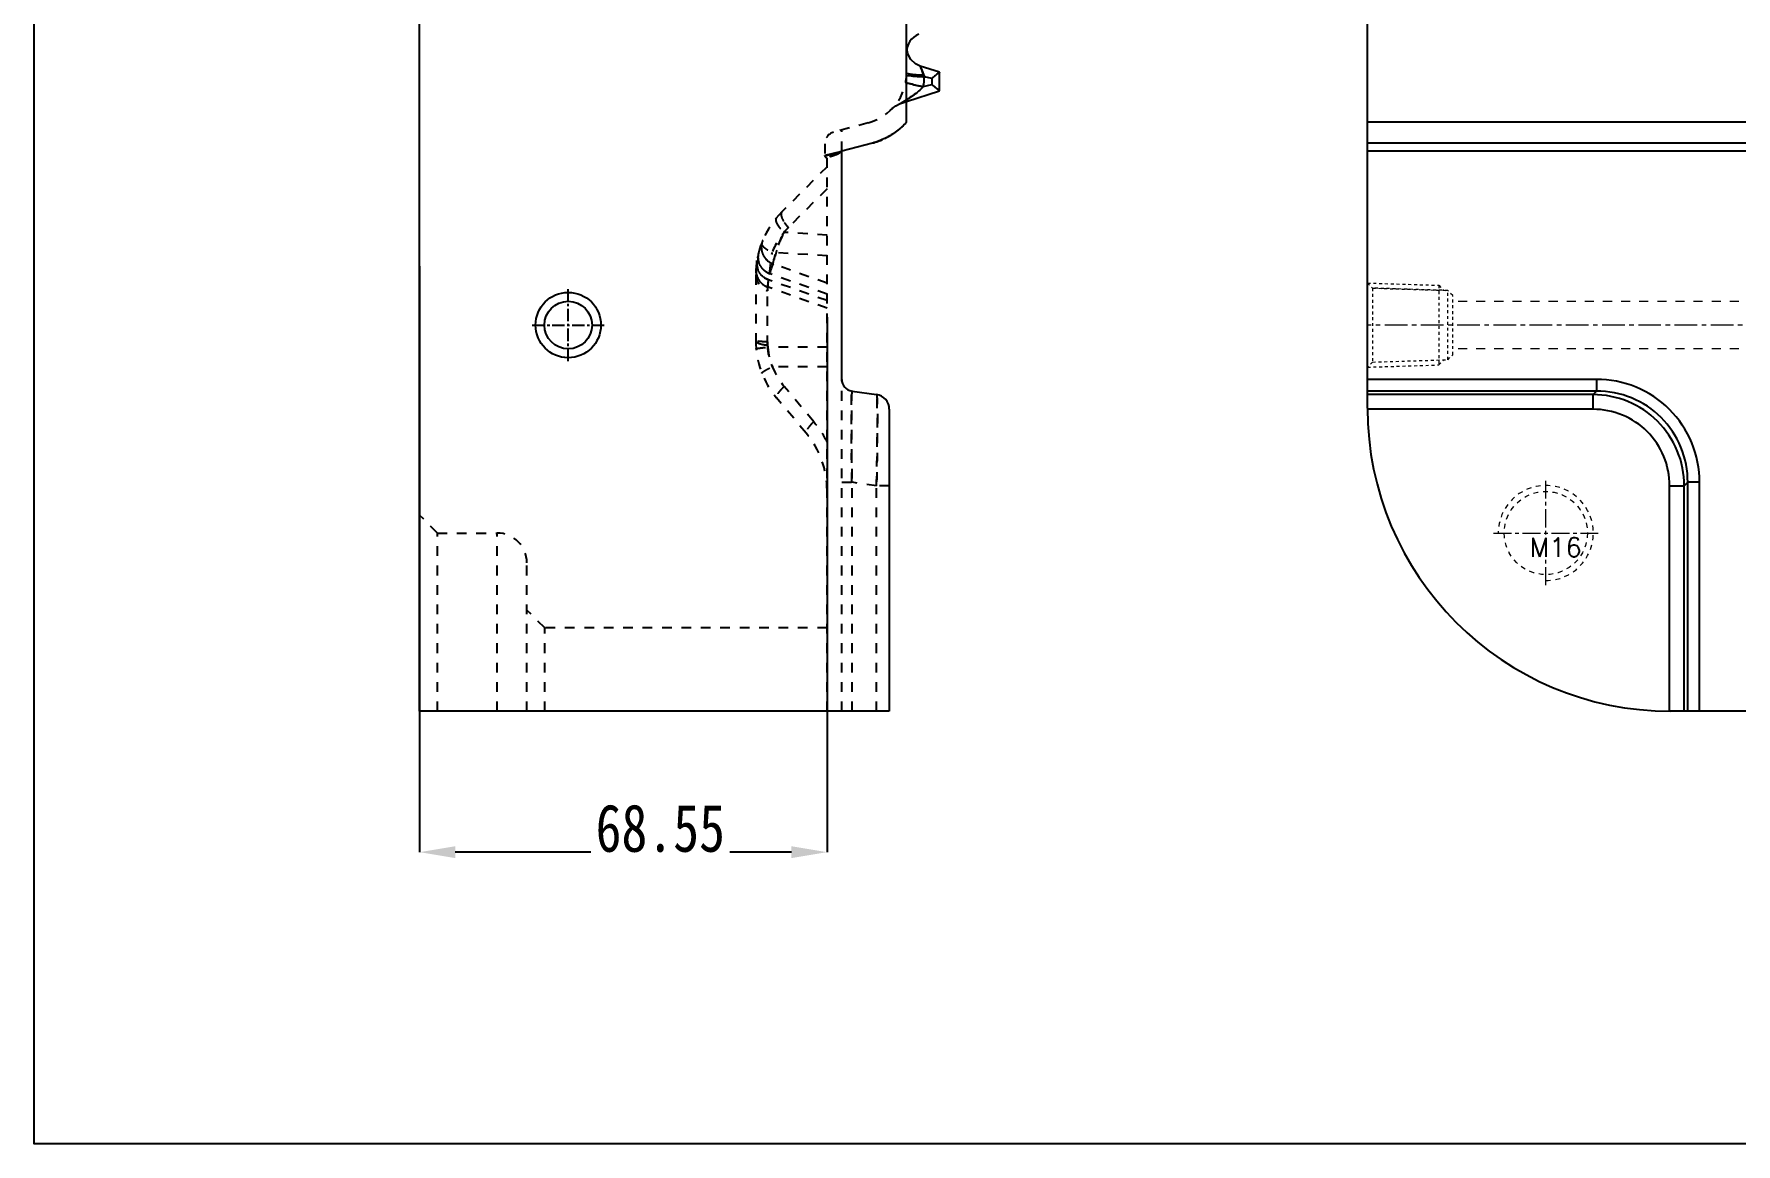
# Model space of a CAD drawing. Header units: millimetres. Extents: x 4797 to 6967, y -10922 to -3169.
# Drawn here: x 5246.5 to 5532.9, y -6716.4 to -6529.6 of the extents above; entities that cross this region are included whole.
import ezdxf

# ---------------------------------------------------------------- set-up
doc = ezdxf.new("R2010")
doc.units = ezdxf.units.MM
doc.header["$LTSCALE"] = 16.335
doc.header["$PDMODE"] = 3
doc.header["$PDSIZE"] = 0.3125
doc.linetypes.add('CENTER', pattern=[0.6, 0.375, -0.075, 0.075, -0.075])
doc.linetypes.add('HIDDEN', pattern=[0.2, 0.1, -0.1])
doc.layers.get('0').update_dxf_attribs({"linetype": 'CONTINUOUS'})
doc.layers.get('Defpoints').update_dxf_attribs({"linetype": 'CONTINUOUS'})
doc.layers.add('cool', color=153, linetype='HIDDEN', lineweight=9)
doc.layers.add('screw', color=33, linetype='CONTINUOUS', lineweight=13)
doc.layers.add('DEFAULT_2', color=8, linetype='HIDDEN')
doc.styles.get("Standard").update_dxf_attribs({"font": 'txt', "width": 0.8})
doc.styles.add('TXT', font='txt.shx', dxfattribs={"bigfont": 'gbcbig.shx'})
doc.dimstyles.new('ISO-25', dxfattribs={"dimtxt": 8, "dimasz": 6, "dimexe": 0, "dimexo": 0, "dimgap": 0, "dimtad": 1, "dimdsep": 46, "dimtxsty": 'Standard', "dimcen": 0, "dimclrd": 4, "dimclre": 4, "dimclrt": 6, "dimazin": 0, "dimtfac": 1, "dimtofl": 0, "dimtmove": 0, "dimatfit": 3, "dimfxl": 0, "dimarcsym": 0})

# ---------------------------------------------------------------- blocks, each defined once
blk = doc.blocks.new('*D65')
at = {"color": 4, "lineweight": -2, "transparency": 16777216}
for p, q in [((5311.39, -6568.67), (5311.39, -6667.31)), ((5379.94, -6577.26), (5379.94, -6667.31)), ((5373.94, -6667.31), (5317.39, -6667.31))]:
    blk.add_line(p, q, dxfattribs=at)
at = {"color": 4, "transparency": 16777216}
for points in [[(5317.39, -6666.31), (5317.39, -6668.31), (5311.39, -6667.31)], [(5373.94, -6666.31), (5373.94, -6668.31), (5379.94, -6667.31)]]:
    blk.add_solid(points, dxfattribs=at)
at = {"layer": 'Defpoints', "color": 0, "transparency": 16777216}
for p in [(5311.39, -6568.67), (5379.94, -6577.26), (5311.39, -6667.31)]:
    blk.add_point(p, dxfattribs=at)
at = {"color": 6, "transparency": 16777216, "insert": (5351.88, -6663.31), "char_height": 8, "attachment_point": 5, "bg_fill": 3, "box_fill_scale": 1.1, "bg_fill_color": 256, "bg_fill_true_color": 13158600, "bg_fill_transparency": 0}
blk.add_mtext('68.55', dxfattribs=at)
blk = doc.blocks.new('cool_jt_f12')
at = {"layer": 'cool', "ltscale": 0.3}
for p, q in [((0, 7.0785), (0.856, 6.2225)), ((0, 7.0785), (12, 6.7035)), ((0.856, 6.2225), (0.856, -6.2225)), ((13.5, 5.827375), (0.856, 6.2225)), ((0.856, 6.2225), (13.5, 5.827375)), ((12, 6.7035), (12.856, 5.8475)), ((12, 6.7035), (12, -6.7035)), ((14.327375, 5), (13.5, 5.827375)), ((13.5, -5.827375), (13.5, 5.827375)), ((14.327375, -5), (14.327375, 5)), ((13.5, -5.827375), (14.327375, -5)), ((0.856, -6.2225), (0, -7.0785)), ((0, -7.0785), (12, -6.7035)), ((0.856, -6.2225), (13.5, -5.827375)), ((12, -6.7035), (12.856, -5.8475))]:
    blk.add_line(p, q, dxfattribs=at)
blk = doc.blocks.new('147')
at = {"layer": 'cool', "ltscale": 0.932966}
for p, q in [((229.57, -3849.57), (-211.77, -3849.57)), ((229.57, -3857.57), (-211.77, -3857.57))]:
    blk.add_line(p, q, dxfattribs=at)
at = {"layer": 'cool', "color": 1, "linetype": 'CENTER', "ltscale": 0.621977}
blk.add_line((243.9, -3853.57), (-226.1, -3853.57), dxfattribs=at)
at = {"layer": 'cool', "ltscale": 0.932966}
blk.add_blockref('cool_jt_f12', (-226.1, -3853.57), dxfattribs=at)
blk = doc.blocks.new('screw_m16_g')
at = {"layer": 'screw', "color": 1, "linetype": 'CENTER', "ltscale": 0.497582}
for p, q in [((0, -8.8), (0, 8.8)), ((-8.8, 0), (8.8, 0))]:
    blk.add_line(p, q, dxfattribs=at)
at = {"layer": 'screw', "color": 33, "linetype": 'HIDDEN', "ltscale": 0.497582}
blk.add_circle((0, 0), 7, dxfattribs=at)
at = {"layer": 'screw', "color": 92, "linetype": 'HIDDEN', "ltscale": 0.497582}
blk.add_arc((0, 0), 8, 270, 180, dxfattribs=at)
at = {"layer": 'screw', "color": 6, "style": 'TXT'}
blk.add_text('M16', height=3.2, dxfattribs=at).set_placement((-2.72, -4))

msp = doc.modelspace()

# ---------------------------------------------------------------- linework, layer by layer
at = {"color": 7, "linetype": 'Continuous'}
for p, q in [((5311.392, -6643.588), (5311.392, -6263.588)), ((5393.327, -6544.42), (5393.327, -6263.588)), ((5470.871, -6592.588), (5470.871, -6314.588)), ((5394.842, -6534.609), (5394.032, -6533.868)), ((5395.62, -6534.979), (5394.842, -6534.609)), ((5398.854, -6536.03), (5395.62, -6534.979)), ((5397.544, -6537.073), (5396.335, -6536.789)), ((5397.544, -6537.073), (5397.544, -6538.113)), ((5398.854, -6539.156), (5398.854, -6536.03)), ((5393.327, -6540.952), (5398.854, -6539.156)), ((5396.126, -6538.447), (5397.544, -6538.113)), ((5538.539, -6544.42), (5470.871, -6544.42)), ((5387.594, -6547.942), (5382.416, -6549.33)), ((5538.839, -6547.942), (5470.871, -6547.942)), ((5382.416, -6587.725), (5382.416, -6549.33)), ((5539.111, -6549.33), (5470.871, -6549.33)), ((5509.405, -6587.725), (5470.871, -6587.725)), ((5509.405, -6587.725), (5509.405, -6589.706)), ((5384.137, -6589.706), (5388.263, -6590.286)), ((5509.405, -6589.706), (5470.871, -6589.706)), ((5508.825, -6590.286), (5470.871, -6590.286)), ((5508.825, -6590.286), (5509.405, -6589.706)), ((5508.825, -6592.761), (5508.825, -6590.286)), ((5390.416, -6592.761), (5390.415, -6643.588)), ((5508.825, -6592.761), (5470.872, -6592.761)), ((5521.698, -6643.588), (5521.698, -6605.635)), ((5521.698, -6605.635), (5524.174, -6605.635)), ((5524.174, -6605.635), (5524.754, -6605.055)), ((5524.174, -6643.588), (5524.174, -6605.635)), ((5524.754, -6643.588), (5524.754, -6605.055)), ((5526.734, -6605.055), (5524.754, -6605.055)), ((5526.734, -6643.588), (5526.734, -6605.055)), ((5390.409, -6643.588), (5311.392, -6643.588)), ((5671.536, -6643.588), (5521.871, -6643.588))]:
    msp.add_line(p, q, dxfattribs=at)
msp.add_lwpolyline([(5394.032, -6533.868), (5393.508, -6532.904), (5393.461, -6532.628)], dxfattribs=at)
for radius in [5.5, 4]:
    msp.add_circle((5336.392, -6578.588), radius, dxfattribs=at)
for centre, radius, start, end in [((5396.643, -6532.652), 3.317, 112.81477, 179.99989), ((5410.349, -6273.879), 263.28, 266.45793, 266.5742), ((5428.642, -5965.482), 572.22, 266.59112, 266.76348), ((5384.285, -6536.111), 12.069, 348.84335, 356.78376), ((5428.536, -6375.314), 166.321, 258.16861, 258.76335), ((5348.852, -6471.004), 82.644, 302.55781, 302.82097), ((5384.416, -6587.725), 2, 179.99989, 261.99989), ((5387.916, -6592.761), 2.5, 359.99989, 81.99989), ((5521.871, -6592.588), 51, 180, 270)]:
    msp.add_arc(centre, radius, start, end, dxfattribs=at)
for points, knots in [([(5394.084, -6536.656), (5393.896, -6536.645), (5393.641, -6536.62), (5393.382, -6536.616), (5393.315, -6536.603)], [0, 0, 0, 0, 0.7337039, 1, 1, 1, 1]), ([(5394.627, -6536.464), (5394.368, -6536.437), (5393.963, -6536.379), (5393.551, -6536.29), (5393.418, -6536.215)], [0, 0, 0, 0, 0.6305015, 1, 1, 1, 1]), ([(5396.252, -6536.552), (5396.114, -6536.55), (5395.572, -6536.536), (5395.03, -6536.505), (5394.627, -6536.464)], [0, 0, 0, 0, 0.2542724, 1, 1, 1, 1]), ([(5396.252, -6536.552), (5396.173, -6536.365), (5396.064, -6536.087), (5395.918, -6535.732), (5395.818, -6535.497), (5395.739, -6535.296), (5395.684, -6535.15), (5395.654, -6535.065), (5395.632, -6535.016), (5395.631, -6535), (5395.617, -6534.977), (5395.62, -6534.979)], [0, 0, 0, 0, 0.3592587, 0.5270467, 0.6796508, 0.8103455, 0.9119907, 0.9496095, 0.9773214, 0.9943673, 1, 1, 1, 1]), ([(5398.854, -6536.03), (5398.853, -6536.033), (5398.839, -6536.039), (5398.82, -6536.061), (5398.78, -6536.09), (5398.705, -6536.151), (5398.583, -6536.246), (5398.413, -6536.381), (5398.218, -6536.539), (5397.928, -6536.775), (5397.698, -6536.95), (5397.544, -6537.073)], [0, 0, 0, 0, 0.0061482, 0.0243289, 0.0536537, 0.0930807, 0.1978661, 0.3302615, 0.4823607, 0.6476427, 1, 1, 1, 1]), ([(5394.435, -6538.102), (5394.31, -6538.075), (5393.934, -6537.995), (5393.558, -6537.914), (5393.309, -6537.851)], [0, 0, 0, 0, 0.3318564, 1, 1, 1, 1]), ([(5396.126, -6538.447), (5395.944, -6538.646), (5395.462, -6539.116), (5394.64, -6539.798), (5393.978, -6540.243), (5393.646, -6540.456)], [0, 0, 0, 0, 0.2535439, 0.630382, 1, 1, 1, 1]), ([(5398.854, -6539.156), (5398.861, -6539.168), (5398.781, -6539.086), (5398.73, -6539.061), (5398.577, -6538.934), (5398.414, -6538.807), (5398.217, -6538.646), (5397.926, -6538.413), (5397.698, -6538.236), (5397.544, -6538.113)], [0, 0, 0, 0, 0.0244525, 0.0933218, 0.1983251, 0.330655, 0.4826564, 0.6481449, 1, 1, 1, 1]), ([(5393.327, -6544.42), (5392.816, -6544.982), (5391.699, -6546), (5389.763, -6547.209), (5388.336, -6547.744), (5387.594, -6547.942)], [0, 0, 0, 0, 0.3344149, 0.6615054, 1, 1, 1, 1]), ([(5526.734, -6605.055), (5526.734, -6602.799), (5525.848, -6598.237), (5522, -6592.459), (5516.223, -6588.611), (5511.661, -6587.725), (5509.405, -6587.725)], [0, 0, 0, 0, 0.250027, 0.5000014, 0.749976, 1, 1, 1, 1]), ([(5524.174, -6605.635), (5524.168, -6603.638), (5523.369, -6599.604), (5519.957, -6594.499), (5514.852, -6591.089), (5510.82, -6590.292), (5508.825, -6590.286)], [0, 0, 0, 0, 0.2500793, 0.5001245, 0.7500506, 1, 1, 1, 1]), ([(5524.754, -6605.055), (5524.758, -6603.055), (5523.984, -6599.009), (5520.579, -6593.882), (5515.452, -6590.476), (5511.405, -6589.701), (5509.405, -6589.706)], [0, 0, 0, 0, 0.2499897, 0.4999306, 0.7498971, 1, 1, 1, 1]), ([(5521.698, -6605.635), (5521.698, -6603.958), (5521.04, -6600.568), (5518.18, -6596.277), (5513.888, -6593.419), (5510.5, -6592.761), (5508.825, -6592.761)], [0, 0, 0, 0, 0.2501019, 0.5001254, 0.7500287, 1, 1, 1, 1])]:
    msp.add_open_spline(points, degree=3, knots=knots, dxfattribs=at)
msp.add_open_spline([(5396.335, -6536.789), (5396.309, -6536.709), (5396.277, -6536.632), (5396.252, -6536.552)], degree=3, dxfattribs=at)
at = {"layer": 'DEFAULT_2', "color": 8, "linetype": 'HIDDEN'}
for p, q in [((5393.461, -6532.628), (5393.327, -6531.824)), ((5390.902, -6542.156), (5391.51, -6541.656)), ((5392.302, -6541.285), (5393.327, -6540.952)), ((5386.846, -6544.558), (5381.048, -6546.112)), ((5382.416, -6549.33), (5382.416, -6545.745)), ((5379.558, -6548.053), (5379.558, -6550.072)), ((5379.938, -6643.588), (5379.938, -6550.363)), ((5379.938, -6551.944), (5372.331, -6559.551)), ((5379.938, -6555.65), (5373.427, -6562.162)), ((5379.938, -6563.434), (5372.684, -6562.976)), ((5379.938, -6566.934), (5370.707, -6566.351)), ((5379.938, -6571.546), (5370.848, -6568.288)), ((5367.938, -6570.157), (5367.938, -6581.207)), ((5379.938, -6574.473), (5370.072, -6570.961)), ((5379.938, -6573.37), (5370.288, -6569.935)), ((5369.912, -6581.959), (5369.912, -6572.523)), ((5379.938, -6575.752), (5369.936, -6572.167)), ((5379.938, -6582.299), (5369.962, -6582.299)), ((5379.938, -6585.6), (5370.745, -6585.6)), ((5377.701, -6594.857), (5372.719, -6588.92)), ((5382.415, -6643.588), (5382.416, -6587.725)), ((5376.429, -6596.785), (5371.447, -6590.848)), ((5470.871, -6592.588), (5470.871, -6592.588)), ((5382.416, -6605.055), (5384.137, -6605.055)), ((5388.263, -6605.635), (5384.137, -6605.055)), ((5384.137, -6643.588), (5384.137, -6605.055)), ((5390.416, -6605.635), (5388.263, -6605.635)), ((5388.263, -6643.588), (5388.263, -6605.635)), ((5314.392, -6613.588), (5311.392, -6610.588)), ((5314.392, -6613.588), (5324.438, -6613.588)), ((5314.392, -6643.588), (5314.392, -6613.588)), ((5324.438, -6643.588), (5324.438, -6613.588)), ((5329.438, -6643.588), (5329.438, -6618.588)), ((5332.437, -6629.558), (5329.438, -6626.558)), ((5379.938, -6629.558), (5332.437, -6629.558)), ((5332.438, -6643.588), (5332.437, -6629.558)), ((5521.871, -6643.588), (5521.871, -6643.588))]:
    msp.add_line(p, q, dxfattribs=at)
msp.add_lwpolyline([(5391.51, -6541.656), (5392.217, -6541.314), (5392.302, -6541.286)], dxfattribs=at)
for centre, radius, start, end in [((5384.583, -6536.112), 8.743, 284.99989, 359.99427), ((5428.532, -5967.485), 570.214, 266.59017, 266.76313), ((5428.456, -6375.719), 165.908, 258.16675, 258.76301), ((5384.362, -6536.348), 12.055, 299.62017, 307.09891), ((5384.167, -6536.074), 12.392, 307.05653, 317.66557), ((5381.568, -6548.053), 2.01, 104.99989, 179.99989), ((5384.594, -6536.691), 11.645, 284.93401, 285.32014), ((5384.609, -6536.736), 11.597, 285.30711, 295.97824), ((5384.678, -6536.891), 11.427, 296.00833, 299.59144), ((5379.86, -6550.072), 0.301, 179.99988, 284.99989), ((5374.68, -6530.745), 20.31, 286.76043, 287.86966), ((5383.029, -6549.223), 1.228, 194.09041, 199.31535), ((5382.938, -6570.157), 15, 134.99989, 179.99989), ((5381.913, -6570.647), 12.001, 135.00068, 159.02181), ((5371.745, -6565.457), 2.86, 157.2243, 159.17404), ((5371.305, -6567.114), 2.995, 208.28929, 229.15734), ((5371.858, -6565.474), 2.98, 203.84691, 208.99596), ((5371.899, -6565.448), 3.028, 209.05047, 249.68056), ((5381.912, -6572.934), 12, 157.2223, 176.33882), ((5377.585, -6572.52), 7.673, 168.27425, 180.01964), ((5378.09, -6572.8), 8.178, 175.56472, 180.00798), ((5382.938, -6581.207), 15, 179.99989, 219.99989), ((5377.713, -6581.419), 7.801, 180.00523, 186.47623), ((5381.911, -6581.207), 11.999, 185.21874, 220.00174), ((5364.938, -6606.427), 15, 359.99989, 39.99989), ((5363.871, -6606.454), 18.048, 27.10171, 39.98248), ((5363.906, -6606.431), 18.007, 27.08682, 39.99736), ((5324.438, -6618.588), 5, 359.99989, 89.99989)]:
    msp.add_arc(centre, radius, start, end, dxfattribs=at)
for points, knots in [([(5394.617, -6536.689), (5394.429, -6536.677), (5394.164, -6536.661), (5393.836, -6536.641), (5393.65, -6536.628), (5393.504, -6536.62), (5393.414, -6536.611), (5393.358, -6536.609), (5393.338, -6536.603), (5393.313, -6536.609), (5393.313, -6536.603)], [0, 0, 0, 0, 0.4326223, 0.6088401, 0.7534779, 0.8637805, 0.9405234, 0.9668288, 0.9853679, 1, 1, 1, 1]), ([(5393.418, -6536.215), (5393.413, -6536.213), (5393.371, -6536.187), (5393.327, -6536.153), (5393.327, -6536.112)], [0, 0, 0, 0, 0.1035676, 1, 1, 1, 1]), ([(5393.418, -6536.215), (5393.404, -6536.207), (5393.366, -6536.184), (5393.327, -6536.143), (5393.327, -6536.112)], [0, 0, 0, 0, 0.3429718, 1, 1, 1, 1]), ([(5396.252, -6536.552), (5396.114, -6536.55), (5395.572, -6536.536), (5395.029, -6536.505), (5394.627, -6536.464)], [0, 0, 0, 0, 0.2547021, 1, 1, 1, 1]), ([(5395.62, -6534.979), (5395.623, -6534.98), (5395.624, -6534.996), (5395.638, -6535.019), (5395.653, -6535.064), (5395.685, -6535.152), (5395.737, -6535.296), (5395.818, -6535.497), (5395.918, -6535.732), (5396.064, -6536.087), (5396.172, -6536.365), (5396.252, -6536.552)], [0, 0, 0, 0, 0.0060018, 0.0230755, 0.0506337, 0.0880603, 0.1892643, 0.3199031, 0.4729204, 0.6409264, 1, 1, 1, 1]), ([(5394.435, -6538.101), (5394.25, -6538.063), (5393.991, -6538.007), (5393.671, -6537.936), (5393.486, -6537.895), (5393.349, -6537.86), (5393.243, -6537.837), (5393.2, -6537.817), (5393.16, -6537.811), (5393.162, -6537.805)], [0, 0, 0, 0, 0.4321946, 0.6082426, 0.7527565, 0.862997, 0.9397602, 0.9847574, 1, 1, 1, 1]), ([(5393.309, -6537.851), (5393.287, -6537.846), (5393.251, -6537.836), (5393.201, -6537.823), (5393.179, -6537.813), (5393.161, -6537.808), (5393.162, -6537.805)], [0, 0, 0, 0, 0.4413302, 0.7512167, 0.9348866, 1, 1, 1, 1]), ([(5393.309, -6537.851), (5393.287, -6537.846), (5393.251, -6537.836), (5393.201, -6537.823), (5393.179, -6537.813), (5393.161, -6537.808), (5393.162, -6537.805)], [0, 0, 0, 0, 0.4413302, 0.7512167, 0.9348866, 1, 1, 1, 1]), ([(5393.646, -6540.456), (5394.09, -6540.171), (5394.749, -6539.72), (5395.555, -6539.021), (5395.947, -6538.649), (5396.126, -6538.447)], [0, 0, 0, 0, 0.4944807, 0.7464549, 1, 1, 1, 1]), ([(5398.854, -6539.156), (5398.861, -6539.168), (5398.781, -6539.086), (5398.73, -6539.061), (5398.577, -6538.934), (5398.414, -6538.807), (5398.217, -6538.646), (5397.926, -6538.413), (5397.698, -6538.236), (5397.544, -6538.113)], [0, 0, 0, 0, 0.0244525, 0.0933218, 0.1983251, 0.330655, 0.4826564, 0.6481449, 1, 1, 1, 1]), ([(5398.854, -6539.156), (5398.861, -6539.168), (5398.781, -6539.086), (5398.73, -6539.061), (5398.577, -6538.934), (5398.414, -6538.807), (5398.217, -6538.646), (5397.926, -6538.413), (5397.698, -6538.236), (5397.544, -6538.113)], [0, 0, 0, 0, 0.0244525, 0.0933218, 0.1983251, 0.330655, 0.4826564, 0.6481449, 1, 1, 1, 1]), ([(5398.854, -6539.156), (5398.861, -6539.168), (5398.781, -6539.086), (5398.73, -6539.061), (5398.577, -6538.934), (5398.414, -6538.807), (5398.217, -6538.646), (5397.926, -6538.413), (5397.698, -6538.236), (5397.544, -6538.113)], [0, 0, 0, 0, 0.0244525, 0.0933218, 0.1983251, 0.330655, 0.4826564, 0.6481449, 1, 1, 1, 1]), ([(5398.854, -6539.156), (5398.861, -6539.168), (5398.781, -6539.086), (5398.73, -6539.061), (5398.577, -6538.934), (5398.414, -6538.807), (5398.217, -6538.646), (5397.926, -6538.413), (5397.698, -6538.236), (5397.544, -6538.113)], [0, 0, 0, 0, 0.0244525, 0.0933218, 0.1983251, 0.330655, 0.4826564, 0.6481449, 1, 1, 1, 1]), ([(5398.854, -6539.156), (5398.861, -6539.168), (5398.781, -6539.086), (5398.73, -6539.061), (5398.577, -6538.934), (5398.414, -6538.807), (5398.217, -6538.646), (5397.926, -6538.413), (5397.698, -6538.236), (5397.544, -6538.113)], [0, 0, 0, 0, 0.0244525, 0.0933218, 0.1983251, 0.330655, 0.4826564, 0.6481449, 1, 1, 1, 1]), ([(5398.854, -6539.156), (5398.861, -6539.168), (5398.781, -6539.086), (5398.73, -6539.061), (5398.577, -6538.934), (5398.414, -6538.807), (5398.217, -6538.646), (5397.926, -6538.413), (5397.698, -6538.236), (5397.544, -6538.113)], [0, 0, 0, 0, 0.0244525, 0.0933218, 0.1983251, 0.330655, 0.4826564, 0.6481449, 1, 1, 1, 1]), ([(5393.327, -6540.661), (5393.222, -6540.728), (5393.012, -6540.861), (5392.731, -6541.034), (5392.451, -6541.188), (5392.383, -6541.235), (5392.29, -6541.289), (5392.302, -6541.285)], [0, 0, 0, 0, 0.3109394, 0.6090716, 0.878189, 0.9682567, 1, 1, 1, 1]), ([(5393.327, -6540.661), (5393.222, -6540.728), (5393.012, -6540.861), (5392.731, -6541.034), (5392.451, -6541.188), (5392.383, -6541.235), (5392.29, -6541.289), (5392.302, -6541.285)], [0, 0, 0, 0, 0.3109394, 0.6090716, 0.878189, 0.9682567, 1, 1, 1, 1]), ([(5393.327, -6540.661), (5393.222, -6540.728), (5393.012, -6540.861), (5392.731, -6541.034), (5392.451, -6541.188), (5392.383, -6541.235), (5392.29, -6541.289), (5392.302, -6541.285)], [0, 0, 0, 0, 0.3109394, 0.6090716, 0.878189, 0.9682567, 1, 1, 1, 1]), ([(5393.327, -6540.661), (5393.222, -6540.728), (5393.012, -6540.861), (5392.731, -6541.034), (5392.451, -6541.188), (5392.383, -6541.235), (5392.29, -6541.289), (5392.302, -6541.285)], [0, 0, 0, 0, 0.3109394, 0.6090716, 0.878189, 0.9682567, 1, 1, 1, 1]), ([(5393.327, -6540.661), (5393.222, -6540.728), (5393.012, -6540.861), (5392.731, -6541.034), (5392.451, -6541.188), (5392.383, -6541.235), (5392.29, -6541.289), (5392.302, -6541.285)], [0, 0, 0, 0, 0.3109394, 0.6090716, 0.878189, 0.9682567, 1, 1, 1, 1]), ([(5393.327, -6540.661), (5393.222, -6540.728), (5393.012, -6540.861), (5392.731, -6541.034), (5392.451, -6541.188), (5392.383, -6541.235), (5392.29, -6541.289), (5392.302, -6541.285)], [0, 0, 0, 0, 0.3109394, 0.6090716, 0.878189, 0.9682567, 1, 1, 1, 1]), ([(5393.327, -6540.661), (5393.222, -6540.728), (5393.012, -6540.861), (5392.731, -6541.034), (5392.451, -6541.188), (5392.383, -6541.235), (5392.29, -6541.289), (5392.302, -6541.285)], [0, 0, 0, 0, 0.3109394, 0.6090716, 0.878189, 0.9682567, 1, 1, 1, 1]), ([(5392.302, -6541.285), (5392.321, -6541.278), (5392.378, -6541.229), (5392.503, -6541.164), (5392.67, -6541.064), (5392.925, -6540.917), (5393.25, -6540.711), (5393.513, -6540.542), (5393.646, -6540.456)], [0, 0, 0, 0, 0.0387995, 0.1387982, 0.2683053, 0.407786, 0.6979783, 1, 1, 1, 1]), ([(5379.558, -6550.072), (5379.558, -6550.068), (5379.581, -6550.071), (5379.604, -6550.057), (5379.661, -6550.048), (5379.732, -6550.029), (5379.825, -6550.008), (5379.984, -6549.969), (5380.227, -6549.91), (5380.562, -6549.829), (5380.952, -6549.735), (5381.383, -6549.633), (5381.683, -6549.56), (5381.838, -6549.522)], [0, 0, 0, 0, 0.0046957, 0.0185864, 0.0415331, 0.0733949, 0.1139698, 0.1628594, 0.2838326, 0.4326327, 0.6049679, 0.7960754, 1, 1, 1, 1]), ([(5380.92, -6549.743), (5380.733, -6549.788), (5380.467, -6549.852), (5380.135, -6549.933), (5379.938, -6549.98), (5379.781, -6550.018), (5379.676, -6550.042), (5379.616, -6550.058), (5379.584, -6550.063), (5379.571, -6550.071), (5379.558, -6550.07), (5379.558, -6550.072)], [0, 0, 0, 0, 0.4134782, 0.5857005, 0.7310516, 0.847079, 0.9314361, 0.961247, 0.9826767, 0.9956265, 1, 1, 1, 1]), ([(5381.905, -6549.714), (5381.773, -6549.77), (5381.515, -6549.87), (5381.141, -6550.001), (5380.804, -6550.11), (5380.513, -6550.2), (5380.304, -6550.261), (5380.167, -6550.3), (5380.087, -6550.322), (5380.026, -6550.34), (5379.977, -6550.349), (5379.957, -6550.362), (5379.938, -6550.36), (5379.938, -6550.363)], [0, 0, 0, 0, 0.208059, 0.4005993, 0.5730145, 0.7209412, 0.8404342, 0.8884719, 0.9282385, 0.9594533, 0.9819115, 0.9954624, 1, 1, 1, 1]), ([(5380.913, -6550.075), (5380.989, -6550.05), (5381.323, -6549.94), (5381.655, -6549.821), (5381.905, -6549.714)], [0, 0, 0, 0, 0.2274215, 1, 1, 1, 1]), ([(5381.838, -6549.522), (5381.758, -6549.542), (5381.453, -6549.617), (5381.146, -6549.689), (5380.92, -6549.743)], [0, 0, 0, 0, 0.2615425, 1, 1, 1, 1]), ([(5382.416, -6549.33), (5382.366, -6549.348), (5382.176, -6549.418), (5381.984, -6549.487), (5381.838, -6549.522)], [0, 0, 0, 0, 0.2581867, 1, 1, 1, 1]), ([(5381.838, -6549.522), (5381.885, -6549.511), (5382.08, -6549.455), (5382.27, -6549.383), (5382.416, -6549.33)], [0, 0, 0, 0, 0.2377335, 1, 1, 1, 1]), ([(5381.905, -6549.714), (5381.884, -6549.669), (5381.861, -6549.605), (5381.842, -6549.54), (5381.838, -6549.522)], [0, 0, 0, 0, 0.7286846, 1, 1, 1, 1]), ([(5382.355, -6549.43), (5382.291, -6549.493), (5382.143, -6549.594), (5381.986, -6549.679), (5381.905, -6549.714)], [0, 0, 0, 0, 0.5054175, 1, 1, 1, 1]), ([(5372.331, -6559.551), (5372.231, -6559.651), (5372.174, -6559.919), (5372.238, -6560.269), (5372.408, -6560.753), (5372.794, -6561.409), (5373.194, -6561.907), (5373.427, -6562.162)], [0, 0, 0, 0, 0.1430836, 0.2414161, 0.3603993, 0.6543726, 1, 1, 1, 1]), ([(5372.198, -6559.957), (5372.197, -6559.915), (5372.202, -6559.772), (5372.259, -6559.623), (5372.331, -6559.551)], [0, 0, 0, 0, 0.2884937, 1, 1, 1, 1]), ([(5370.848, -6568.288), (5370.898, -6568.066), (5371.336, -6566.244), (5371.944, -6564.448), (5372.684, -6562.976)], [0, 0, 0, 0, 0.1210801, 1, 1, 1, 1]), ([(5372.684, -6562.976), (5372.386, -6563.568), (5371.64, -6565.293), (5371.118, -6567.104), (5370.848, -6568.288)], [0, 0, 0, 0, 0.3528405, 1, 1, 1, 1]), ([(5371.403, -6560.569), (5371.316, -6560.673), (5371.288, -6560.932), (5371.38, -6561.258), (5371.586, -6561.706), (5372.013, -6562.302), (5372.439, -6562.748), (5372.684, -6562.976)], [0, 0, 0, 0, 0.1411827, 0.2388148, 0.3573474, 0.6515907, 1, 1, 1, 1]), ([(5371.36, -6560.634), (5371.348, -6560.656), (5371.306, -6560.761), (5371.304, -6560.878), (5371.314, -6560.965)], [0, 0, 0, 0, 0.2247158, 1, 1, 1, 1]), ([(5371.314, -6560.965), (5371.331, -6561.111), (5371.445, -6561.438), (5371.867, -6562.145), (5372.33, -6562.647), (5372.684, -6562.976)], [0, 0, 0, 0, 0.1794721, 0.4128902, 1, 1, 1, 1]), ([(5372.784, -6561.353), (5372.83, -6561.421), (5373.03, -6561.702), (5373.25, -6561.968), (5373.427, -6562.162)], [0, 0, 0, 0, 0.2404609, 1, 1, 1, 1]), ([(5373.427, -6562.162), (5373.367, -6562.096), (5373.139, -6561.837), (5372.927, -6561.564), (5372.784, -6561.353)], [0, 0, 0, 0, 0.2575701, 1, 1, 1, 1]), ([(5369.108, -6564.35), (5368.955, -6564.715), (5368.797, -6565.518), (5369.059, -6566.714), (5369.77, -6567.715), (5370.472, -6568.148), (5370.848, -6568.288)], [0, 0, 0, 0, 0.2483981, 0.4977582, 0.7484433, 1, 1, 1, 1]), ([(5368.932, -6564.787), (5368.894, -6564.886), (5368.957, -6565.089), (5369.125, -6565.306), (5369.428, -6565.602), (5369.957, -6565.966), (5370.438, -6566.223), (5370.707, -6566.351)], [0, 0, 0, 0, 0.1281572, 0.2222998, 0.3394921, 0.6379038, 1, 1, 1, 1]), ([(5368.138, -6567.715), (5368.03, -6568.371), (5368.298, -6569.815), (5369.439, -6570.731), (5370.072, -6570.961)], [0, 0, 0, 0, 0.4968316, 1, 1, 1, 1]), ([(5368.408, -6566.432), (5368.319, -6566.779), (5368.272, -6567.515), (5368.609, -6568.566), (5369.303, -6569.432), (5369.946, -6569.809), (5370.288, -6569.935)], [0, 0, 0, 0, 0.247874, 0.4969383, 0.7477601, 1, 1, 1, 1]), ([(5368.666, -6568.532), (5368.496, -6568.215), (5368.271, -6567.514), (5368.319, -6566.779), (5368.408, -6566.432)], [0, 0, 0, 0, 0.5011976, 1, 1, 1, 1]), ([(5370.288, -6569.935), (5370.302, -6569.781), (5370.413, -6568.584), (5370.554, -6567.388), (5370.707, -6566.351)], [0, 0, 0, 0, 0.1280586, 1, 1, 1, 1]), ([(5370.288, -6569.935), (5370.302, -6569.781), (5370.413, -6568.584), (5370.554, -6567.388), (5370.707, -6566.351)], [0, 0, 0, 0, 0.1280497, 1, 1, 1, 1]), ([(5367.969, -6569.199), (5367.929, -6569.821), (5368.273, -6571.132), (5369.345, -6571.954), (5369.936, -6572.167)], [0, 0, 0, 0, 0.4978835, 1, 1, 1, 1]), ([(5367.938, -6570.157), (5367.938, -6570.414), (5368.037, -6570.94), (5368.603, -6571.891), (5369.369, -6572.357), (5369.912, -6572.523)], [0, 0, 0, 0, 0.2352916, 0.4791628, 1, 1, 1, 1]), ([(5367.938, -6570.157), (5367.938, -6570.725), (5368.339, -6571.907), (5369.356, -6572.611), (5369.912, -6572.801)], [0, 0, 0, 0, 0.4911874, 1, 1, 1, 1]), ([(5367.938, -6581.207), (5367.938, -6581.299), (5368.053, -6581.446), (5368.259, -6581.573), (5368.602, -6581.724), (5369.16, -6581.864), (5369.644, -6581.933), (5369.912, -6581.959)], [0, 0, 0, 0, 0.1261467, 0.2190834, 0.335175, 0.633074, 1, 1, 1, 1]), ([(5369.912, -6581.419), (5369.645, -6581.412), (5369.168, -6581.393), (5368.611, -6581.353), (5368.269, -6581.312), (5368.094, -6581.28), (5367.996, -6581.255), (5367.938, -6581.223), (5367.938, -6581.207)], [0, 0, 0, 0, 0.3999444, 0.7168068, 0.8342403, 0.9208494, 0.9754408, 1, 1, 1, 1]), ([(5368, -6582.572), (5367.999, -6582.559), (5368.069, -6582.549), (5368.149, -6582.522), (5368.329, -6582.496), (5368.554, -6582.462), (5368.843, -6582.425), (5369.317, -6582.367), (5369.696, -6582.326), (5369.962, -6582.299)], [0, 0, 0, 0, 0.0193218, 0.0723505, 0.1586874, 0.2766348, 0.4234433, 0.5961247, 1, 1, 1, 1]), ([(5368.879, -6581.789), (5368.956, -6581.808), (5369.297, -6581.885), (5369.644, -6581.933), (5369.912, -6581.959)], [0, 0, 0, 0, 0.2283039, 1, 1, 1, 1]), ([(5369.912, -6581.959), (5369.912, -6582.268), (5369.981, -6583.518), (5370.34, -6584.75), (5370.745, -6585.6)], [0, 0, 0, 0, 0.2470335, 1, 1, 1, 1]), ([(5368.979, -6586.699), (5368.971, -6586.677), (5368.995, -6586.606), (5369.14, -6586.459), (5369.482, -6586.228), (5370.043, -6585.925), (5370.493, -6585.713), (5370.745, -6585.6)], [0, 0, 0, 0, 0.0337285, 0.0921767, 0.2969494, 0.6092434, 1, 1, 1, 1]), ([(5372.719, -6588.92), (5372.504, -6589.125), (5372.127, -6589.512), (5371.727, -6590.002), (5371.515, -6590.357), (5371.413, -6590.583), (5371.389, -6590.779), (5371.447, -6590.848)], [0, 0, 0, 0, 0.3729983, 0.6775516, 0.7949874, 0.8867725, 1, 1, 1, 1]), ([(5384.137, -6605.055), (5384.12, -6604.055), (5384.089, -6602.092), (5384.054, -6599.241), (5384.032, -6596.612), (5384.024, -6594.609), (5384.027, -6593.195), (5384.032, -6592.302), (5384.041, -6591.533), (5384.053, -6590.896), (5384.067, -6590.397), (5384.084, -6590.066), (5384.099, -6589.877), (5384.11, -6589.783), (5384.119, -6589.738), (5384.13, -6589.705), (5384.137, -6589.706)], [0, 0, 0, 0, 0.1953769, 0.3834949, 0.5569493, 0.7088582, 0.7747883, 0.8331373, 0.8833651, 0.9249785, 0.9576373, 0.9810631, 0.9892604, 0.9951146, 0.9986447, 1, 1, 1, 1]), ([(5384.137, -6589.706), (5384.13, -6589.705), (5384.119, -6589.738), (5384.11, -6589.783), (5384.099, -6589.877), (5384.084, -6590.065), (5384.068, -6590.396), (5384.053, -6590.895), (5384.041, -6591.532), (5384.032, -6592.3), (5384.027, -6593.193), (5384.024, -6594.607), (5384.032, -6596.61), (5384.054, -6599.239), (5384.089, -6602.091), (5384.12, -6604.054), (5384.137, -6605.055)], [0, 0, 0, 0, 0.0013535, 0.004879, 0.0107272, 0.0189184, 0.0423267, 0.0749517, 0.1165462, 0.1667439, 0.2250728, 0.2909854, 0.4428774, 0.6163388, 0.8045606, 1, 1, 1, 1]), ([(5388.263, -6605.635), (5388.285, -6604.637), (5388.324, -6602.679), (5388.368, -6599.837), (5388.395, -6597.216), (5388.404, -6595.219), (5388.402, -6593.808), (5388.395, -6592.915), (5388.384, -6592.144), (5388.369, -6591.503), (5388.35, -6590.999), (5388.331, -6590.663), (5388.312, -6590.469), (5388.298, -6590.373), (5388.285, -6590.319), (5388.272, -6590.287), (5388.263, -6590.286)], [0, 0, 0, 0, 0.1948992, 0.3824218, 0.5552096, 0.7066559, 0.7724706, 0.8308159, 0.8811379, 0.9229861, 0.9559841, 0.9798646, 0.9883256, 0.9944636, 0.9983013, 1, 1, 1, 1]), ([(5388.263, -6590.286), (5388.272, -6590.287), (5388.285, -6590.32), (5388.298, -6590.373), (5388.312, -6590.469), (5388.331, -6590.664), (5388.351, -6590.999), (5388.369, -6591.504), (5388.384, -6592.146), (5388.395, -6592.918), (5388.402, -6593.812), (5388.404, -6595.223), (5388.395, -6597.22), (5388.368, -6599.839), (5388.324, -6602.68), (5388.285, -6604.637), (5388.263, -6605.635)], [0, 0, 0, 0, 0.0016997, 0.0055398, 0.0116816, 0.0201483, 0.0440517, 0.077094, 0.118986, 0.1693788, 0.2277714, 0.2936242, 0.4450614, 0.6177686, 0.8051423, 1, 1, 1, 1]), ([(5377.701, -6594.857), (5377.485, -6595.061), (5377.108, -6595.448), (5376.709, -6595.939), (5376.496, -6596.294), (5376.394, -6596.52), (5376.371, -6596.716), (5376.429, -6596.785)], [0, 0, 0, 0, 0.372999, 0.6775529, 0.7949887, 0.8867737, 1, 1, 1, 1])]:
    msp.add_open_spline(points, degree=3, knots=knots, dxfattribs=at)
for points in [[(5396.252, -6536.552), (5396.278, -6536.631), (5396.309, -6536.709), (5396.335, -6536.789)], [(5381.87, -6549.629), (5381.88, -6549.658), (5381.892, -6549.686), (5381.905, -6549.714)], [(5382.353, -6549.431), (5382.381, -6549.403), (5382.416, -6549.37), (5382.416, -6549.33)], [(5371.403, -6560.569), (5371.386, -6560.589), (5371.372, -6560.611), (5371.36, -6560.634)], [(5369.072, -6564.44), (5368.942, -6564.78), (5368.876, -6565.151), (5368.88, -6565.515)], [(5368.88, -6565.515), (5368.884, -6565.912), (5368.972, -6566.315), (5369.133, -6566.679)], [(5368.234, -6569.055), (5368.1, -6568.628), (5368.065, -6568.157), (5368.138, -6567.715)], [(5367.969, -6569.199), (5367.942, -6569.618), (5368.009, -6570.051), (5368.16, -6570.442)], [(5368.16, -6570.442), (5368.312, -6570.835), (5368.556, -6571.201), (5368.858, -6571.494)], [(5368.927, -6570.218), (5368.613, -6569.894), (5368.369, -6569.486), (5368.234, -6569.055)], [(5368.858, -6571.494), (5369.163, -6571.789), (5369.538, -6572.024), (5369.936, -6572.167)], [(5370.072, -6570.961), (5369.644, -6570.805), (5369.243, -6570.545), (5368.927, -6570.218)], [(5370.288, -6569.935), (5369.946, -6569.809), (5369.622, -6569.618), (5369.346, -6569.38)], [(5368.979, -6586.699), (5368.973, -6586.683), (5368.976, -6586.665), (5368.981, -6586.65)]]:
    msp.add_open_spline(points, degree=3, dxfattribs=at)

# ---------------------------------------------------------------- block references
msp.add_blockref('147', (5696.975, -2725.022))
at = {"layer": 'screw'}
msp.add_blockref('screw_m16_g', (5500.871, -6613.588), dxfattribs=at)

# ---------------------------------------------------------------- next in the draw order: dimensions: what is measured, and where the dimension line sits
dim = msp.add_linear_dim(base=(5311.392, -6667.307), p1=(5379.938, -6577.261), p2=(5311.392, -6568.674), dimstyle='ISO-25', override={"dimfxl": 1.25})
dim.commit()
dim.dimension.update_dxf_attribs({"geometry": '*D65', "text_midpoint": (5351.884, -6667.307), "dimtype": 160})

# ---------------------------------------------------------------- next in the draw order: linework, layer by layer
at = {"color": 1, "linetype": 'CENTER', "ltscale": 0.342088}
for p, q in [((5336.392, -6584.638), (5336.392, -6572.538)), ((5330.342, -6578.588), (5342.442, -6578.588))]:
    msp.add_line(p, q, dxfattribs=at)
msp.add_lwpolyline([(6012.85, -6716.432), (5246.512, -6716.432), (5246.512, -6191.938), (6012.85, -6191.938)], close=True)

doc.saveas('drawing.dxf')
